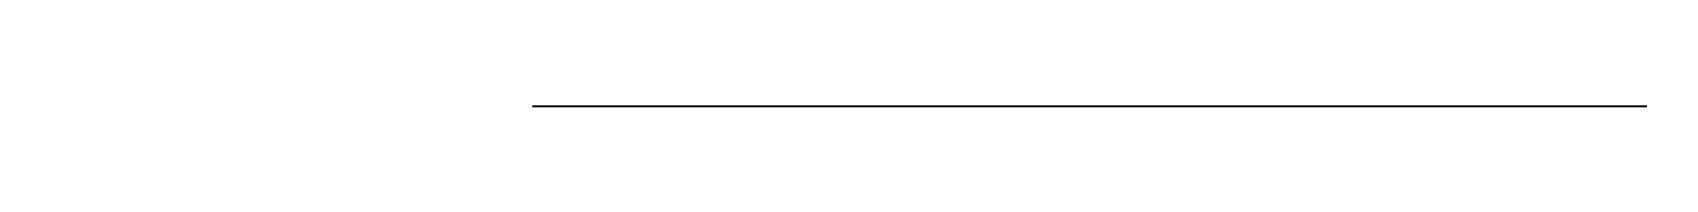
# Model space of a CAD drawing. Header units: inches. Extents: x -1170 to 3167, y -217 to 4713.
# Drawn here: x 2825.2 to 3167, y 169.1 to 169.2 of the extents above.
import ezdxf

# ---------------------------------------------------------------- set-up
doc = ezdxf.new("R2010")
doc.units = ezdxf.units.IN
doc.header["$MEASUREMENT"] = 0
doc.layers.get('0').update_dxf_attribs({"true_color": 0xe7f0ff})
doc.styles.get("Standard").update_dxf_attribs({"font": 'arial.ttf'})

msp = doc.modelspace()

# ---------------------------------------------------------------- hatches: boundary and pattern name
at = {"extrusion": (0, -1, 2.22045e-16)}
h = msp.add_hatch(color=2, dxfattribs=at)
edge = h.paths.add_edge_path()
edge.add_arc((2923.6, 0), 98.4, 0, 360)
edge = h.paths.add_edge_path(flags=16)
edge.add_arc((2923.6, 0), 57.15, 0, 360)

# ---------------------------------------------------------------- linework, layer by layer
at = {"color": 255, "extrusion": (0, -1, 0)}
msp.add_line((2929.85, 169.11, 100), (3163.17, 169.11, 100), dxfattribs=at)
at = {"color": 250, "extrusion": (0, -1, 0)}
for p, q in [((2929.85, 169.11, -100), (3163.17, 169.11, -100)), ((3145.17, 169.11, 60), (3145.17, 169.11, 34)), ((3145.17, 169.11, -60), (3145.17, 169.11, -34))]:
    msp.add_line(p, q, dxfattribs=at)
for points in [[(3138.5, 60, -169.11), (3151.83, 60, -169.11), (3145.17, 100, -169.11)], [(3138.5, -60, -169.11), (3151.83, -60, -169.11), (3145.17, -100, -169.11)]]:
    msp.add_solid(points, dxfattribs=at)

# ---------------------------------------------------------------- texts
at = {"color": 250, "extrusion": (0, -1, 0), "insert": (3145.17, 169.11), "char_height": 50, "attachment_point": 5, "text_direction": (1, 0, 0)}
msp.add_mtext('\\A1;D', dxfattribs=at)

doc.saveas('drawing.dxf')
